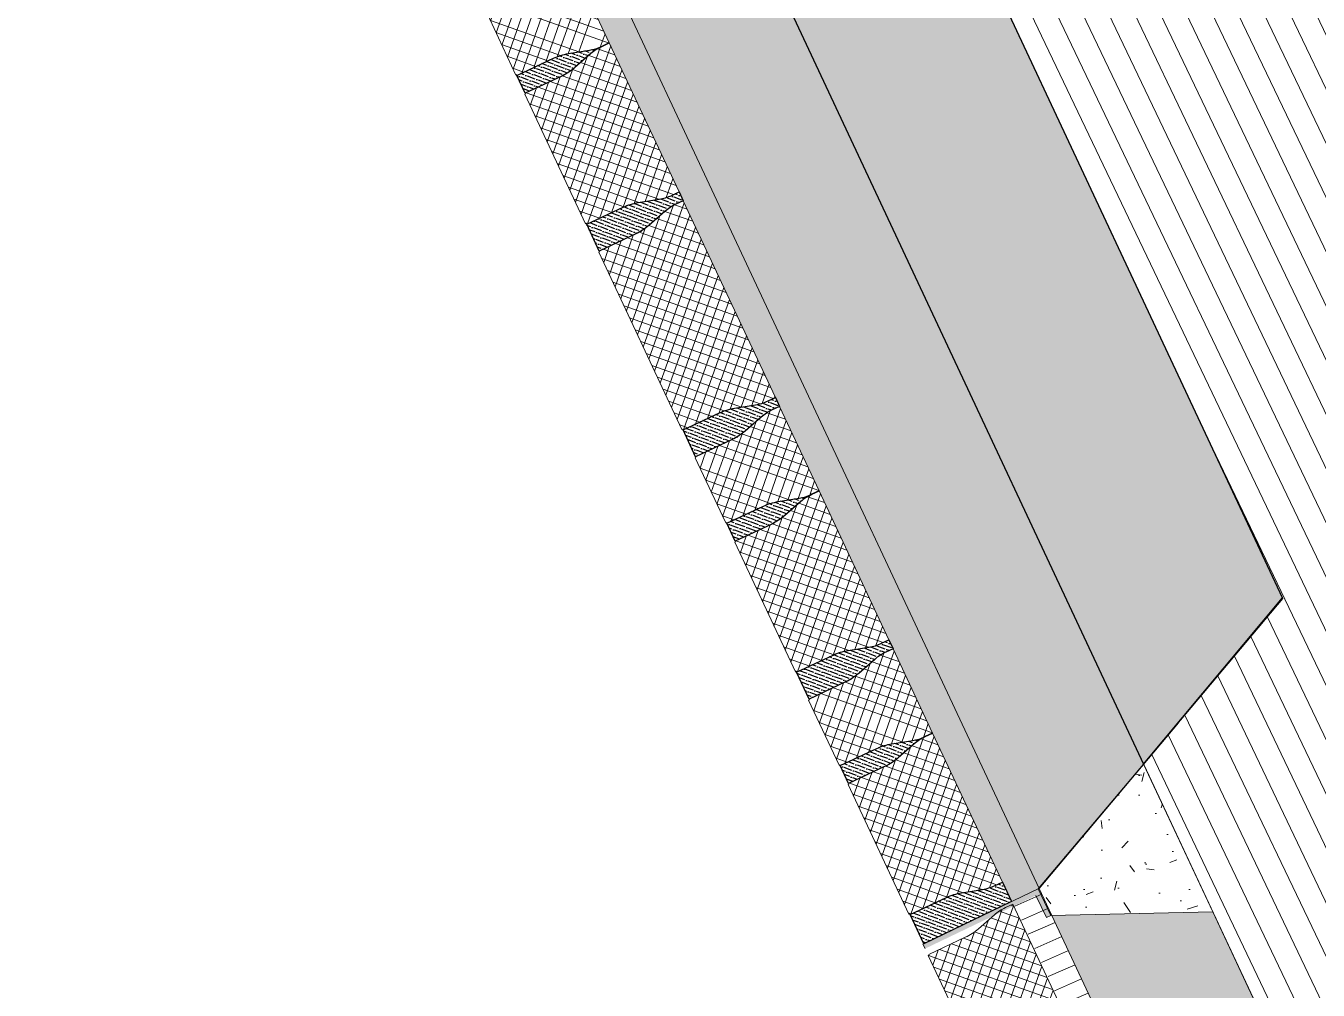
# Model space of a CAD drawing. Header units: metres. Extents: x 678805 to 1359287, y 2747329 to 5497370.
# Drawn here: x 679534.063 to 679535.38, y 2747442.399 to 2747443.381 of the extents above; entities that cross this region are included whole.
import ezdxf

# ---------------------------------------------------------------- set-up
doc = ezdxf.new("R2010")
doc.units = ezdxf.units.M
doc.layers.add('02-L-Waterfeatures 01', color=7, linetype='Continuous', true_color=0x4da6ff)
doc.layers.add('XREF_MON_WATERFEATURE$0$EIT_3 TR sorra', color=7, linetype='Continuous', true_color=0xd8ceb0)
doc.layers.add('XREF_MON_WATERFEATURE$0$-aux', color=50, linetype='Continuous', plot=False)
doc.layers.add('XREF_MON_WATERFEATURE$0$00_Aux', color=6, linetype='Continuous', plot=False)
for name, color, linetype, lineweight, true_color in [('XREF_MON_WATERFEATURE$0$02-L-projecció', 7, 'Continuous', 5, 0x636363), ('XREF_MON_WATERFEATURE$0$3-TR sorra granitica', 7, 'Continuous', 0, 0xf2dac9), ('XREF_MON_WATERFEATURE$0$3-TR tot_u', 7, 'Continuous', 5, 0x787878)]:
    doc.layers.add(name, color=color, linetype=linetype, lineweight=lineweight, true_color=true_color)
for name, color, linetype, lineweight in [('XREF_MON_WATERFEATURE$0$02-L-seccionat', 6, 'Continuous', 5), ('XREF_MON_WATERFEATURE$0$1-CM', 7, 'Continuous', 0), ('XREF_MON_WATERFEATURE$0$2-metall', 5, 'Continuous', 0), ('XREF_MON_WATERFEATURE$0$3-TR Formigó', 252, 'Continuous', 0), ('XREF_MON_WATERFEATURE$0$3-TR terra compactada', 45, 'Continuous', 0), ('XREF_MON_WATERFEATURE$0$3-TR Tot-u', 37, 'Continuous', 0)]:
    doc.layers.add(name, color=color, linetype=linetype, lineweight=lineweight)
pattern_1 = [(44.99999999999999, (-8.663440799806267, 0.06757642608135939), (-0.006735192090801862, 0.006735192090801865), []), (134.9999999999999, (-8.663440799806267, 0.06757642608135939), (-0.006735192090801865, -0.006735192090801862), [])]

# ---------------------------------------------------------------- blocks, each defined once
blk = doc.blocks.new('XREF_MON_WATERFEATURE$0$Galvanized Metal Plate 100x30x1')
at = {"layer": 'XREF_MON_WATERFEATURE$0$2-metall'}
blk.add_hatch(color=256, dxfattribs=at).paths.add_polyline_path([(-0.005000000000002558, 0.1299999999767181), (-0.005000000000002558, 0.004999999999995453), (-0.03000000000000114, 0.005000000000009663), (-0.03000000000000114, 1.4210854715202e-14), (0, 0), (0, 0.1299999999767181)])
blk.add_line((-0.005000000000002558, 0.005000000000009663), (-0.03000000000000114, 0.005000000000009663), dxfattribs=at)
blk.add_lwpolyline([(-0.03000000000000114, 0.004999999999995453), (-0.03000000000000114, 1.4210854715202e-14), (0, 0), (0, 0.1299999999767181), (-0.005000000000002558, 0.1299999999767181)], dxfattribs=at)
blk = doc.blocks.new('XREF_MON_WATERFEATURE$0$General Section WaterFalls')
at = {"layer": 'XREF_MON_WATERFEATURE$0$3-TR Formigó'}
h = blk.add_hatch(dxfattribs=at)
h.set_pattern_fill('ANSI37', color=256, scale=0.002999999999999998, angle=-18.27580023544619, style=0)
h.set_pattern_definition([(45.00024237477484, (-9.03331865509972, 0.07026689709164202), (-0.006735220582206074, 0.006735163599277127), []), (135.0002423747748, (-9.03331865509972, 0.07026689709164202), (-0.006735163599277127, -0.006735220582206074), [])])
edge = h.paths.add_edge_path()
edge.add_line((34.09966538706794, -31.09007457038388), (34.09972925474506, -31.08187904049312))
edge.add_arc((34.0513131651096, -31.08150172024034), 0.04841756079494576, -0.4465136487355763, 15.55250545484843)
edge.add_line((34.09795792447403, -31.06851993966848), (34.09217308666857, -31.04773449306443))
edge.add_arc((34.14722533291206, -31.03241280000657), 0.05714459001785459, 179.5534952083725, 195.5525142795572, ccw=False)
edge.add_line((34.09008247917518, -31.03196747833863), (34.09040296271187, -30.99084345283754))
edge.add_line((34.09040296263993, -30.99084345344454), (34.08960578155086, -30.99083723985203))
edge.add_line((34.08960578171536, -30.99083723966032), (34.08961235991416, -30.98999318960149))
edge.add_line((34.08961235918105, -30.98999318946153), (33.94379091584175, -30.98885678370312))
edge.add_line((33.94379091542214, -30.98885678360239), (33.94378433888966, -30.98970083715392))
edge.add_line((33.9437843398191, -30.98970083752647), (33.94298715827561, -30.98969461937029))
edge.add_line((33.94298715796322, -30.9896946195513), (33.94266667358992, -31.03081864869929))
edge.add_arc((33.88552382169291, -31.03037332720123), 0.05714458674056038, -16.445522903356277, -0.4465037551946125, ccw=False)
edge.add_line((33.9403305859305, -31.04655116307549), (33.93422250510945, -31.0672439307339))
edge.add_arc((33.98065926134586, -31.0809511160478), 0.04841755074398163, 163.5544727526093, 179.5534918900118)
edge.add_line((33.93224318092689, -31.08057380025275), (33.93217931122451, -31.08876932996506))
edge.add_line((33.93217931035906, -31.08876932971179), (34.09966538681466, -31.0900745703586))
h = blk.add_hatch(dxfattribs=at)
h.set_pattern_fill('ANSI37', color=256, scale=0.002999999999999999, angle=-18.27604261022104, style=0)
h.set_pattern_definition([(44.99999999999999, (-9.439562390558422, 0.07363501912914217), (-0.006735192090801862, 0.006735192090801865), []), (134.9999999999999, (-9.439562390558422, 0.07363501912914217), (-0.006735192090801865, -0.006735192090801862), [])])
edge = h.paths.add_edge_path()
edge.add_line((34.29192571341991, -31.09155668690801), (34.29198961584991, -31.08336115721537))
edge.add_arc((34.2435735296458, -31.082983632572), 0.04841755882590122, -0.4467548583182131, 15.55226428892074)
edge.add_line((34.29021834116429, -31.07000204967335), (34.28443359116442, -31.04921657812365))
edge.add_arc((34.33948590513319, -31.03389511955902), 0.05714459101218528, 179.5532511125338, 195.5522702470631, ccw=False)
edge.add_line((34.28234305093065, -31.03344955435023), (34.28266370852783, -30.99232553042797))
edge.add_line((34.28266370901838, -30.99232552945614), (34.28186652755403, -30.99231931328769))
edge.add_line((34.28186652669683, -30.9923193147406), (34.28187310865, -30.99147526445047))
edge.add_line((34.28187310928479, -30.99147526361048), (34.13605167082321, -30.99033824057991))
edge.add_line((34.1360516701825, -30.99033824028447), (34.13604509029824, -30.99118229321947))
edge.add_line((34.13604508992285, -30.99118229327723), (34.13524790796858, -30.99117607302381))
edge.add_line((34.13524790899828, -30.99117607320659), (34.1349272509316, -31.03230010040659))
edge.add_arc((34.07778440229595, -31.03185453731567), 0.0571445857302265, -16.445765776522194, -0.4467466918054015, ccw=False)
edge.add_line((34.13259109668434, -31.04803260532208), (34.12648292832553, -31.06872534848432))
edge.add_arc((34.17291962634772, -31.08243273152038), 0.04841755091846363, 163.5542290581637, 179.5532481786626)
edge.add_line((34.12450354732573, -31.08205520920455), (34.12443964323759, -31.09025073834958))
edge.add_line((34.12443964369595, -31.09025073819794), (34.29192571467818, -31.09155668664394))
h = blk.add_hatch(dxfattribs=at)
h.set_pattern_fill('ANSI37', color=256, scale=0.002999999999999999, angle=-18.27604261022104, style=0)
h.set_pattern_definition([(44.99999999999999, (-9.439562389627099, 0.0736350198276341), (-0.006735192090801862, 0.006735192090801865), []), (134.9999999999999, (-9.439562389627099, 0.0736350198276341), (-0.006735192090801865, -0.006735192090801862), [])])
edge = h.paths.add_edge_path()
edge.add_line((34.38688588421792, -31.09230062086135), (34.38694978911534, -31.0841050914932))
edge.add_arc((34.33853369764984, -31.08372757630423), 0.04841756329248895, -0.4467438236486732, 15.55227535667759)
edge.add_line((34.38517851242796, -31.07074598176405), (34.37939376294531, -31.04996051087556))
edge.add_arc((34.43444607499987, -31.03463905490935), 0.05714459042789036, 179.553249814863, 195.5522689535439, ccw=False)
edge.add_line((34.37730322265998, -31.03419348830357), (34.37762388077439, -30.99306946504253))
edge.add_line((34.37762388074771, -30.99306946480647), (34.37682669946487, -30.99306324771717))
edge.add_line((34.37682669889182, -30.99306324822828), (34.37683328073444, -30.99221919790164))
edge.add_line((34.37683328101411, -30.99221919802949), (34.30353771499283, -30.99164768692328))
edge.add_line((34.30353771476075, -30.9916476868093), (34.30353113251552, -30.99249173798378))
edge.add_line((34.30353113217279, -30.99249173793942), (34.30273395088179, -30.99248551790503))
edge.add_line((34.30273395124823, -30.9924855181016), (34.3024132934777, -31.0336095458898))
edge.add_arc((34.24527044594288, -31.03316398477182), 0.05714458402054452, -16.445764324364518, -0.44674515957092353, ccw=False)
edge.add_line((34.30007713986561, -31.04934205044992), (34.29396897058697, -31.07003479379879))
edge.add_arc((34.34040566952899, -31.08374217408709), 0.04841755135676758, 163.554232349569, 179.5532514948844)
edge.add_line((34.291989590507, -31.08336465526372), (34.29192568800195, -31.09156018444117))
edge.add_line((34.29192568734288, -31.09156018355861), (34.38688588412021, -31.09230062096868))
h = blk.add_hatch(dxfattribs=at)
h.set_pattern_fill('ANSI37', color=256, scale=0.002999999999999999, angle=-18.27604261022104, style=0)
h.set_pattern_definition([(44.99999999999999, (-9.16711647901684, 0.07150366622954607), (-0.006735192090801862, 0.006735192090801865), []), (134.9999999999999, (-9.16711647901684, 0.07150366622954607), (-0.006735192090801865, -0.006735192090801862), [])])
edge = h.paths.add_edge_path()
edge.add_line((34.5643716249615, -31.09368804004043), (34.56443552739149, -31.0854925103478))
edge.add_arc((34.51601944025606, -31.08511498617008), 0.04841755882590122, -0.4467548583182131, 15.55226428892074)
edge.add_line((34.56266425224021, -31.07213340257294), (34.55687950224034, -31.05134793102324))
edge.add_arc((34.61193181620911, -31.03602647222579), 0.05714459101218528, 179.5532511125338, 195.5522702470631, ccw=False)
edge.add_line((34.55478896247223, -31.03558090748265), (34.55510962006942, -30.99445688356039))
edge.add_line((34.55510961962864, -30.99445688305423), (34.55431243816429, -30.99445066688578))
edge.add_line((34.55431243823841, -30.99445066740736), (34.55431902019158, -30.99360661711723))
edge.add_line((34.55431902082637, -30.99360661627725), (34.40849758236479, -30.99246959324667))
edge.add_line((34.40849758125842, -30.99246959411539), (34.40849100137416, -30.99331364705039))
edge.add_line((34.40849100146443, -30.99331364687532), (34.40769381951016, -30.99330742662189))
edge.add_line((34.40769382053986, -30.99330742633902), (34.40737316247318, -31.03443145353901))
edge.add_arc((34.35023031383753, -31.03398589068092), 0.0571445857302265, -16.445765776522194, -0.4467466918054015, ccw=False)
edge.add_line((34.40503700822592, -31.05016395938583), (34.39892883986711, -31.07085670254807))
edge.add_arc((34.44536553835496, -31.08456408511847), 0.04841755091846363, 163.5542290581637, 179.5532481786626)
edge.add_line((34.39694945793599, -31.08418656210415), (34.39688555384785, -31.09238209124917))
edge.add_line((34.39688555477187, -31.09238209109753), (34.5643716257541, -31.09368803954354))
h = blk.add_hatch(dxfattribs=at)
h.set_pattern_fill('ANSI37', color=256, scale=0.002999999999999999, angle=-18.27604261022104, style=0)
h.set_pattern_definition([(44.99999999999999, (-9.16711647901684, 0.07150366669520736), (-0.006735192090801862, 0.006735192090801865), []), (134.9999999999999, (-9.16711647901684, 0.07150366669520736), (-0.006735192090801865, -0.006735192090801862), [])])
edge = h.paths.add_edge_path()
edge.add_line((34.6593317957595, -31.09443197399378), (34.65939570065692, -31.08623644462563))
edge.add_arc((34.61097960919142, -31.08585892943665), 0.04841756329248895, -0.4467438236486732, 15.55227535667759)
edge.add_line((34.65762442303821, -31.07287733489648), (34.65183967355556, -31.05209186400799))
edge.add_arc((34.70689198747277, -31.03677040874027), 0.05714459042789036, 179.553249814863, 195.5522689535439, ccw=False)
edge.add_line((34.64974913420156, -31.036324841436), (34.65006979231597, -30.99520081817495))
edge.add_line((34.65006979228929, -30.99520081887022), (34.64927261100645, -30.99519460178092))
edge.add_line((34.6492726104334, -30.99519460136071), (34.64927919227603, -30.99435055103407))
edge.add_line((34.6492791925557, -30.99435055116192), (34.57598362653441, -30.99377904005571))
edge.add_line((34.57598362630233, -30.99377903994173), (34.5759770440571, -30.9946230911162))
edge.add_line((34.57597704418004, -30.99462309107184), (34.57517986288903, -30.99461687103746))
edge.add_line((34.57517986325547, -30.99461687123403), (34.57485920548494, -31.03574089902223))
edge.add_arc((34.51771635748446, -31.03529533720575), 0.05714458402054452, -16.445764324364518, -0.44674515957092353, ccw=False)
edge.add_line((34.57252305094153, -31.05147340358235), (34.56641488166289, -31.07216614693122))
edge.add_arc((34.61285158107057, -31.08587352721952), 0.04841755135676758, 163.554232349569, 179.5532514948844)
edge.add_line((34.56443550204858, -31.08549600816332), (34.56437159954353, -31.09369153734076))
edge.add_line((34.56437159888446, -31.09369153669104), (34.65933179566179, -31.09443197410111))
h = blk.add_hatch(dxfattribs=at)
h.set_pattern_fill('ANSI37', color=256, scale=0.002999999999999999, angle=-18.27604261022104, style=0)
h.set_pattern_definition(pattern_1)
edge = h.paths.add_edge_path()
edge.add_line((34.89056156296283, -31.09622786310501), (34.89062546730754, -31.08803233355433))
edge.add_arc((34.8422093805857, -31.08765481621958), 0.04841755849467181, -0.4467466283651467, 15.55227254300524)
edge.add_line((34.88885419024155, -31.07467322563753), (34.88306944079439, -31.05388775427036))
edge.add_arc((34.93812175793573, -31.0385662955232), 0.05714459440099222, 179.553250484846, 195.5522696561451, ccw=False)
edge.add_line((34.88097890047356, -31.03812072938308), (34.88129955851292, -30.99699670560685))
edge.add_line((34.88129955809563, -30.99699670588598), (34.88050237714851, -30.99699049037875))
edge.add_line((34.88050237763673, -30.99699048977345), (34.88050895855952, -30.99614643963343))
edge.add_line((34.88050895743072, -30.99614643957466), (34.68094357517277, -30.99459035643379))
edge.add_line((34.68094357615337, -30.99459035694599), (34.68093699394363, -30.99543440764178))
edge.add_line((34.68093699309975, -30.99543440761045), (34.68013981262212, -30.99542818882548))
edge.add_line((34.68013981264085, -30.99542818916962), (34.67981915445954, -31.03655221486056))
edge.add_arc((34.62267629709095, -31.03610665397719), 0.05714459453390366, -16.445762793266, -0.44674364543789125, ccw=False)
edge.add_line((34.67748300079256, -31.05228472268209), (34.67137483092164, -31.07297746485455))
edge.add_arc((34.71781153324991, -31.08668484259397), 0.04841755342405468, 163.5542355793745, 179.5532547029849)
edge.add_line((34.66939545189962, -31.08630732586607), (34.66933154862077, -31.09450285478797))
edge.add_line((34.66933154826984, -31.09450285509229), (34.89056156242066, -31.09622786295086))
h = blk.add_hatch(dxfattribs=at)
h.set_pattern_fill('ANSI37', color=256, scale=0.002999999999999999, angle=-18.27604261022104, style=0)
h.set_pattern_definition(pattern_1)
edge = h.paths.add_edge_path()
edge.add_line((35.06804730324075, -31.09761528018862), (35.06811120567074, -31.08941975049599))
edge.add_arc((35.01969511946663, -31.0890422265511), 0.04841755882590122, -0.4467548583182131, 15.55226428892074)
edge.add_line((35.06633993145078, -31.0760606424883), (35.06055518145091, -31.0552751709386))
edge.add_arc((35.1156074940227, -31.03995371330529), 0.05714459101218528, 179.5532511125338, 195.5522702470631, ccw=False)
edge.add_line((35.05846464121714, -31.03950814763084), (35.05878529881433, -30.99838412370858))
edge.add_line((35.05878529883921, -30.99838412320241), (35.05798811737486, -30.99837790703397))
edge.add_line((35.05798811651766, -30.99837790802121), (35.05799469847083, -30.99753385773108))
edge.add_line((35.05799469863996, -30.99753385735676), (34.91217326017838, -30.99639683432618))
edge.add_line((34.91217326000333, -30.99639683472924), (34.91216668011907, -30.99724088766423))
edge.add_line((34.91216668020934, -30.99724088702351), (34.91136949825508, -30.99723466677008))
edge.add_line((34.91136949881911, -30.99723466625437), (34.91104884075244, -31.03835869345437))
edge.add_arc((34.85390599165112, -31.03791313106194), 0.0571445857302265, -16.445765776522194, -0.4467466918054015, ccw=False)
edge.add_line((34.90871268650517, -31.05409119906835), (34.90260451814636, -31.0747839422306))
edge.add_arc((34.94904121570289, -31.08849132573232), 0.04841755091846363, 163.5542290581637, 179.5532481786626)
edge.add_line((34.90062513714656, -31.08811380318366), (34.90056123305843, -31.09630933232868))
edge.add_line((34.9005612321198, -31.09630933217704), (35.06804730310203, -31.09761528062305))
h = blk.add_hatch(dxfattribs=at)
h.set_pattern_fill('ANSI37', color=256, scale=0.002999999999999999, angle=-18.27604261022104, style=0)
h.set_pattern_definition(pattern_1)
edge = h.paths.add_edge_path()
edge.add_line((35.16300747450441, -31.09835921414196), (35.16307137940183, -31.09016368477381))
edge.add_arc((35.11465528747067, -31.08978617051616), 0.04841756329248895, -0.4467438236486732, 15.55227535667759)
edge.add_line((35.16130010131747, -31.07680457574315), (35.15551535183481, -31.05601910485467))
edge.add_arc((35.2105676648207, -31.04069764865562), 0.05714459042789036, 179.553249814863, 195.5522689535439, ccw=False)
edge.add_line((35.15342481201515, -31.04025208158419), (35.15374547012956, -30.99912805832314))
edge.add_line((35.15374547010288, -30.99912805948406), (35.15294828882004, -30.99912184239477))
edge.add_line((35.15294828917831, -30.99912184197456), (35.15295487102094, -30.99827779164792))
edge.add_line((35.15295487130061, -30.99827779224142), (35.07965930527932, -30.99770628113522))
edge.add_line((35.07965930458158, -30.99770628055558), (35.07965272233636, -30.99855033173005))
edge.add_line((35.07965272199363, -30.99855033168569), (35.07885554070262, -30.99854411165131))
edge.add_line((35.07885554153472, -30.99854411138222), (35.07853488376419, -31.03966813917042))
edge.add_arc((35.02139203622937, -31.03922257758677), 0.05714458402054452, -16.445764324364518, -0.44674515957092353, ccw=False)
edge.add_line((35.0761987301521, -31.0554006441962), (35.07009056087346, -31.07609338754506))
edge.add_arc((35.11652725981548, -31.08980076713488), 0.04841755135676758, 163.554232349569, 179.5532514948844)
edge.add_line((35.06811118079349, -31.08942324761301), (35.06804727828845, -31.09761877679046))
edge.add_line((35.06804727762938, -31.09761877730489), (35.1630074744067, -31.09835921471495))
at = {"layer": 'XREF_MON_WATERFEATURE$0$3-TR sorra granitica'}
h = blk.add_hatch(dxfattribs=at)
h.set_pattern_fill('LINE', color=256, scale=0.004999999999999998, angle=69.79554310532559, style=0)
h.set_pattern_definition([(88.0715857155466, (51.34606838645414, 217.8689278308302), (-0.01586600920376414, 0.0005342068382862613), [])])
h.paths.add_polyline_path([(30.47623103065416, -31.09319411963224), (34.10252279648557, -31.12142882100306), (34.10275637218729, -31.09142973017879), (30.47619183920324, -31.06182551942766)])
at = {"layer": 'XREF_MON_WATERFEATURE$0$3-TR terra compactada'}
h = blk.add_hatch(dxfattribs=at)
h.set_pattern_fill('LINE', color=256, scale=0.007499999999999998)
h.set_pattern_definition([(359.9999999999999, (-1.593222050461918, -1.450000001117587), (3.469446951953614e-18, 0.0238125), [])])
edge = h.paths.add_edge_path(flags=16)
edge.add_arc((87.91270721703768, -34.89102650922723), 0.03000000000000113, 0, 360)
h.paths.add_polyline_path([(60.86794612370431, -34.06345526850782), (60.86794612370431, -34.8165326055605), (77.28848761087283, -34.81653260439634), (77.28848760994151, -35.96653260430321), (94.02980208816007, -35.96653260337189), (94.02346620196477, -34.53352967253886), (88.77741158520803, -34.42881766473874), (88.7764219455421, -34.4783984052483), (88.67512278445065, -34.8564527768176), (84.06023222394288, -34.76436978625134), (83.96552849235013, -34.41241660504602), (83.95774579746649, -34.38224918977357), (83.95875280490145, -34.33179827523418), (79.98875382728875, -34.25026744417846), (79.98875382775441, -35.78771875007078), (77.43852502759546, -35.78771875007078), (77.43852502852678, -35.43748732609674), (78.61814005719498, -35.43770227907225), (78.05505687510595, -33.4629564518109), (67.10211191978306, -33.3788115279749), (67.01179703883827, -33.17811179091223), (66.85097349714488, -33.17687627975829), (63.56725041614845, -33.15126436809078), (63.56725041707978, -34.70336046814919), (61.01713174395263, -34.70336046768352), (61.01713174441829, -34.35336060426198), (62.10765844490379, -34.35336060402915), (61.58575402200222, -32.50950451311655), (50.6815704330802, -32.42573419259861), (50.59114177431911, -32.2250335814897), (50.42511908290908, -32.2237581287045), (47.14811543934047, -32.19819437991828), (47.14721526950598, -33.38156245509163), (44.99754665372893, -33.38156245509163), (44.99754665279761, -33.03156259073876), (45.56926759378985, -33.03156259120442), (45.14311256445944, -31.55625739693642), (34.2616229839623, -31.47266142093576), (34.17091776337475, -31.2719586850144), (34.00475173024461, -31.27068213094026), (30.72633214015514, -31.24511096207425), (30.72633214108646, -32.37863686797209), (28.57621343620121, -32.37863686820492), (28.57621343526989, -32.02863700361922), (29.14793437626213, -32.02863700361922), (28.72177934786305, -30.55333180958405), (17.8412764519453, -30.4697434140835), (17.68143947003409, -31.50181839196011), (28.27606689184904, -31.50181839149445), (28.27606689091772, -32.61037793336436), (44.44740463607013, -32.61037793196738), (44.44740463700145, -34.06345526920632)])
at = {"layer": 'XREF_MON_WATERFEATURE$0$3-TR Tot-u'}
h = blk.add_hatch(dxfattribs=at)
h.set_pattern_fill('EARTH', color=256, scale=0.004999999999999998, angle=-84.07414778341365)
h.set_pattern_definition([(275.9258522165863, (-9.313225746154785e-10, -4.656612873077393e-10), (0.03485825126725671, -0.02830242601949161), [0.03175, -0.03175]), (275.9258522165863, (0.01184262614697218, 0.001229217275977135), (0.03485825126725671, -0.02830242601949161), [0.03175, -0.03175]), (275.9258522165863, (0.02368525322526693, 0.002458434319123626), (0.03485825126725671, -0.02830242601949161), [0.03175, -0.03175]), (5.925852216586345, (0.02804253529757261, -0.00107936910353601), (0.02830242601949161, 0.03485825126725671), [0.03174999999999998, -0.03174999999999998]), (5.925852216586345, (0.02927175164222717, -0.01292199594900012), (0.02830242601949161, 0.03485825126725671), [0.03174999999999998, -0.03174999999999998]), (5.925852216586345, (0.03050096938386559, -0.02476462326012552), (0.02830242601949161, 0.03485825126725671), [0.03174999999999998, -0.03174999999999998])])
h.paths.add_polyline_path([(34.07202258519828, -31.12119134305976), (30.47555002802983, -31.09318881738), (30.47561449883506, -31.12929619662464), (30.72633212478831, -31.24511204706505), (34.00475173024461, -31.27068213094026)])
h = blk.add_hatch(dxfattribs=at)
h.set_pattern_fill('EARTH', color=256, scale=0.004999999999999998, angle=-84.07414778341365)
h.set_pattern_definition([(275.9258522165863, (44.29588295286521, -32.63154151011258), (0.03485825126725671, -0.02830242601949161), [0.03175, -0.03175]), (275.9258522165863, (44.30772558040917, -32.63031229283661), (0.03485825126725671, -0.02830242601949161), [0.03175, -0.03175]), (275.9258522165863, (44.31956820748746, -32.62908307556063), (0.03485825126725671, -0.02830242601949161), [0.03175, -0.03175]), (5.925852216586345, (44.32392548862845, -32.63262087898329), (0.02830242601949161, 0.03485825126725671), [0.03174999999999994, -0.03174999999999994]), (5.925852216586345, (44.32515470543876, -32.64446350559592), (0.02830242601949161, 0.03485825126725671), [0.03174999999999994, -0.03174999999999994]), (5.925852216586345, (44.3263839231804, -32.65630613290705), (0.02830242601949161, 0.03485825126725671), [0.03174999999999994, -0.03174999999999994])])
h.paths.add_polyline_path([(34.26260966900736, -31.4726690009702), (45.14311256445944, -31.55625739693642), (45.22670621238649, -31.85156099428423), (45.99745839787647, -31.85156254423782), (45.99745968589559, -31.56282083503902), (45.37285237573087, -31.55802235053852), (45.31806802144274, -31.35759557317942), (34.17091776337475, -31.2719586850144)])
at = {"layer": 'XREF_MON_WATERFEATURE$0$3-TR tot_u'}
h = blk.add_hatch(dxfattribs=at)
h.set_pattern_fill('AR-CONC', color=256, scale=0.0004999999999999998, angle=90.27678088138283)
h.set_pattern_definition([(140.2767808813828, (-9.313225746154785e-10, -4.656612873077393e-10), (0.00752940831914669, 0.09112977025436625), [0.009525, -0.104775]), (85.27678088138289, (-9.313225746154785e-10, -4.656612873077393e-10), (-0.09544218246381951, -0.0180829760590076), [0.00762, -0.083820292085]), (190.7282255813828, (0.000627448782324791, 0.007594122551381588), (-0.08791277024958875, 0.07304679397383138), [0.008095004399999996, -0.08904512229999996]), (136.4609808813828, (-0.02539970446377993, -0.000122700585052371), (0.02036616536872721, 0.135639486306251), [0.0142875, -0.1571625]), (186.9123384913827, (-0.02370253717526793, 0.01118057989515364), (-0.1242850351344667, 0.1181030589831279), [0.01214251157000001, -0.13356780408]), (81.46093205138288, (-0.02539970446377993, -0.000122700585052371), (-0.1242850351284049, 0.1181030589898943), [0.011429983535, -0.12572986596]), (111.2767808813828, (-0.01911112852394581, 0.01260782638564706), (0.05076579922627469, 0.07605331832968265), [0.009524999999999997, -0.104775]), (56.27678088138284, (-0.01911112852394581, 0.01260782638564706), (-0.09224218262257797, 0.03045577347668214), [0.00762, -0.08381999999999998]), (161.7282258813828, (-0.01488064555451274, 0.01894560270011425), (-0.04147638387081799, 0.1065090916350389), [0.0080950044, -0.08904496879999999]), (127.7767808813828, (-9.313225746154785e-10, -4.656612873077393e-10), (-0.0422844862299229, 0.001340052794281255), [0, -0.08280399999999999, 0, -0.08508999999999999, 0, -0.08413749999999999]), (97.77678088138279, (-9.313225746154785e-10, -4.656612873077393e-10), (-0.05025109645929177, 0.03316746933154464), [0, -0.04851399999999999, 0, -0.08089899999999998, 0, -0.0320675]), (57.77678088138285, (0.0001368108205497265, -0.02832066966220737), (0.002536838549615346, 0.06780834352447482), [0, -0.03175000000000001, 0, -0.09906000000000006, 0, -0.1314450000000001]), (47.77678088138283, (0.0001981602981686592, -0.04102052142843604), (-0.0130708823965968, 0.07400231239268362), [0, -0.041275, 0, -0.065786, 0, -0.093345])])
h.paths.add_polyline_path([(34.10251797735691, -31.12009047111496), (34.0725179775618, -31.12009047018364), (34.00475173024461, -31.27068213094026), (34.17091776337475, -31.2719586850144)])
h = blk.add_hatch(dxfattribs=at)
h.set_pattern_fill('AR-CONC', color=256, scale=0.0002499999999999997, angle=90.27678088138283)
h.set_pattern_definition([(158.5528234916038, (-5.539041012525558e-06, -0.1028410240542144), (-0.01071414020334408, 0.04444703537656459), [0.004762499999999992, -0.05238749999999992]), (103.5528234916037, (-5.539041012525558e-06, -0.1028410240542144), (-0.042478511822929, -0.02355052202099124), [0.00380999999999999, -0.04191014604249986]), (209.0042681916038, (-0.000898381695151329, -0.09913711715489626), (-0.05319265014223657, 0.02089651386113734), [0.004047502199999994, -0.04452256114999994]), (154.7370234916037, (-0.01204552920535207, -0.1068818944040686), (-0.01159854796105582, 0.06759205884945055), [0.007143749999999993, -0.07858124999999992]), (205.1883811016037, (-0.01301207952201366, -0.1012492310255766), (-0.07752613342460271, 0.03658516449488297), [0.006071255784999993, -0.06678390203999988]), (99.73697466160377, (-0.01204552920535207, -0.1068818944040686), (-0.07752613342278562, 0.03658516449904599), [0.005714991767499993, -0.0628649329799999]), (129.5528234916038, (-0.0110559668391943, -0.09985168324783444), (0.01217751511735449, 0.04406843003303181), [0.004762499999999995, -0.05238749999999995]), (74.55282349160389, (-0.0110559668391943, -0.09985168324783444), (-0.04856998646426811, -3.622266203678892e-06), [0.003809999999999994, -0.04190999999999991]), (180.0042684916038, (-0.01004117308184505, -0.0961793134920299), (-0.03639247154533939, 0.04406480761108347), [0.004047502199999996, -0.04452248439999996]), (146.0528234916038, (-5.539041012525558e-06, -0.1028410240542144), (-0.02028587552938745, -0.005993882991116794), [0, -0.04140199999999994, 0, -0.04254499999999994, 0, -0.04206874999999994]), (116.0528234916039, (-5.539041012525558e-06, -0.1028410240542144), (-0.02905871588294157, 0.007867938773241594), [0, -0.02425699999999996, 0, -0.04044949999999992, 0, -0.01603374999999996]), (76.05282349160386, (0.004500031471252441, -0.1162656124215573), (-0.009427757665139926, 0.03259170348029379), [0, -0.01587499999999993, 0, -0.04952999999999986, 0, -0.06572249999999971]), (66.05282349160387, (0.006520467810332775, -0.1222856075037271), (-0.01780916575072015, 0.03308521069580599), [0, -0.02063749999999998, 0, -0.03289299999999997, 0, -0.04667249999999996])])
h.paths.add_polyline_path([(45.31806802144274, -31.35759557317942), (45.49559780023992, -31.2089550034143), (34.10312230791897, -31.12143342685886), (34.17091776337475, -31.2719586850144)])
at = {"layer": 'XREF_MON_WATERFEATURE$0$EIT_3 TR sorra'}
h = blk.add_hatch(dxfattribs=at)
h.set_pattern_fill('ANSI36', color=256, scale=0.001075000000000009, angle=-1.01420071025247, style=0, double=1)
h.set_pattern_definition([(43.98579928974752, (4.405586599837989, -101.0775136766024), (0.00192727512556013, 0.006603891924047489), [0.008532812500000061, -0.001706562500000013, 0, -0.001706562500000013])])
edge = h.paths.add_edge_path()
edge.add_line((34.12443964229897, -31.09025073843077), (34.10248376308336, -31.09018770553021))
edge.add_line((34.10248376289383, -31.0901877048891), (34.10235976426326, -30.99094163383315))
edge.add_line((34.1023597647436, -30.99094163347036), (34.1352479353295, -30.9911725779293))
edge.add_line((34.13524793554097, -30.99117257888429), (34.1349272485124, -31.03230010090802))
edge.add_arc((34.07778439624235, -31.03185453917831), 0.05714458935629539, -16.445764025470226, -0.44674491845137254, ccw=False)
edge.add_line((34.13259109389037, -31.04803260671906), (34.12648292534188, -31.06872534785707))
edge.add_arc((34.17291961889714, -31.08243272639811), 0.04841754610587804, 163.5542319968001, 179.5532511259432)
edge.add_line((34.12450354546309, -31.08205520734191), (34.12443964237392, -31.09025073828805))
edge.add_line((34.12443964229897, -31.09025073843077), (34.10248376308336, -31.09018770553021))
h = blk.add_hatch(dxfattribs=at)
h.set_pattern_fill('ANSI36', color=256, scale=0.001075000000000009, angle=-1.01420071025247, style=0, double=1)
h.set_pattern_definition([(43.98579928974752, (4.310626375954598, -101.0767767366488), (0.00192727512556013, 0.006603891924047489), [0.008532812500000061, -0.001706562500000013, 0, -0.001706562500000013])])
edge = h.paths.add_edge_path()
edge.add_line((34.29192568780854, -31.09156018286012), (34.29198959126891, -31.08336465301737))
edge.add_arc((34.24357351055369, -31.08298713574186), 0.04841755257304683, -0.446747268807744, 15.55227187194372)
edge.add_line((34.2902183146216, -31.07000554725528), (34.28443356659924, -31.04922007194508))
edge.add_arc((34.33948588324711, -31.03389861015603), 0.0571445942156798, 179.5532539892588, 195.5522731529117, ccw=False)
edge.add_line((34.28234302531928, -31.03345304820687), (34.28266371202439, -30.9923255290187))
edge.add_line((34.28266371274367, -30.99232552852482), (34.30273398146353, -30.99248202572894))
edge.add_line((34.30273398058489, -30.99248202517629), (34.30241329380472, -31.03360954384926))
edge.add_arc((34.24527043383569, -31.03316398011521), 0.05714459736739348, -16.445766153051807, -0.4467470114216212, ccw=False)
edge.add_line((34.30007713939995, -31.04934205231257), (34.29396897110803, -31.07003479304491))
edge.add_arc((34.34040566161275, -31.08374217455275), 0.0484175439073625, 163.5542282206263, 179.5532473088979)
edge.add_line((34.29198959004134, -31.08336465200409), (34.29192568750489, -31.09156018313276))
h = blk.add_hatch(dxfattribs=at)
h.set_pattern_fill('ANSI36', color=256, scale=0.001075000000000009, angle=-1.01420071025247, style=0, double=1)
h.set_pattern_definition([(43.98579928974752, (4.67803251137957, -101.0796450297348), (0.00192727512556013, 0.006603891924047489), [0.008532812500000061, -0.001706562500000013, 0, -0.001706562500000013])])
edge = h.paths.add_edge_path()
edge.add_line((34.39688555384055, -31.09238209156319), (34.38688585986862, -31.09230412077841))
edge.add_line((34.38688585953787, -31.09230412077159), (34.38694976163623, -31.08410859096943))
edge.add_arc((34.33853368042037, -31.08373106899671), 0.04841755279407357, -0.4467514048749424, 15.55226774490095)
edge.add_line((34.38517848588526, -31.07074948400259), (34.37939373639036, -31.04996400869647))
edge.add_arc((34.43444604612887, -31.03464255155995), 0.05714458762337835, 179.5532517402217, 195.5522708379812, ccw=False)
edge.add_line((34.37730319611728, -31.03419698681682), (34.37762388193396, -30.99306946586406))
edge.add_line((34.37762388167903, -30.99306946573779), (34.40769384609585, -30.9933039318444))
edge.add_line((34.40769384661689, -30.99330393248238), (34.40737315984489, -31.03443145410044))
edge.add_arc((34.35023030638695, -31.03398588998243), 0.05714459073350465, -16.445765473899826, -0.44674634346989706, ccw=False)
edge.add_line((34.40503700543195, -31.05016395985149), (34.39892883710454, -31.07085670106251))
edge.add_arc((34.44536553090438, -31.08456407906488), 0.04841754612075075, 163.5542325475677, 179.553251692707)
edge.add_line((34.39694945653901, -31.08418656024151), (34.39688555311821, -31.09238209107812))
edge.add_line((34.39688555384055, -31.09238209156319), (34.38688585986862, -31.09230412077841))
h = blk.add_hatch(dxfattribs=at)
h.set_pattern_fill('ANSI36', color=256, scale=0.001075000000000009, angle=-1.01420071025247, style=0, double=1)
h.set_pattern_definition([(43.98579928974752, (4.583072287496179, -101.078908090014), (0.00192727512556013, 0.006603891924047489), [0.008532812500000061, -0.001706562500000013, 0, -0.001706562500000013])])
edge = h.paths.add_edge_path()
edge.add_line((34.56437159935012, -31.09369153575972), (34.56443550281049, -31.08549600591697))
edge.add_arc((34.51601942162961, -31.08511848887429), 0.04841755257304683, -0.446747268807744, 15.55227187194372)
edge.add_line((34.5626642270945, -31.07213689992204), (34.55687947907214, -31.05135142461184))
edge.add_arc((34.61193179478869, -31.03602996282279), 0.0571445942156798, 179.5532539892588, 195.5522731529117, ccw=False)
edge.add_line((34.5547889363952, -31.03558440133929), (34.55510962310031, -30.99445688215113))
edge.add_line((34.55510962335393, -30.99445688165724), (34.57517989207378, -30.99461337886136))
edge.add_line((34.57517989212647, -30.99461337807588), (34.5748592053463, -31.03574089674886))
edge.add_arc((34.51771634584293, -31.03529533371329), 0.05714459736739348, -16.445766153051807, -0.4467470114216212, ccw=False)
edge.add_line((34.57252305187285, -31.05147340521216), (34.56641488358093, -31.07216614594451))
edge.add_arc((34.61285157315433, -31.08587352721952), 0.0484175439073625, 163.5542282206263, 179.5532473088979)
edge.add_line((34.56443550111726, -31.08549600513652), (34.56437159858081, -31.09369153626519))
h = blk.add_hatch(dxfattribs=at)
h.set_pattern_fill('ANSI36', color=256, scale=0.001075000000000009, angle=-1.01420071025247, style=0, double=1)
h.set_pattern_definition([(43.98579928974752, (4.950478477869183, -101.0817692871206), (0.00192727512556013, 0.006603891924047489), [0.008532812500000061, -0.001706562500000013, 0, -0.001706562500000013])])
edge = h.paths.add_edge_path()
edge.add_line((34.66933152079582, -31.0945063480176), (34.65933182682389, -31.09442837723282))
edge.add_line((34.65933182649314, -31.094428377226), (34.65939572859151, -31.08623284742384))
edge.add_arc((34.61097964737564, -31.08585532614961), 0.04841755279407357, -0.4467514048749424, 15.55226774490095)
edge.add_line((34.65762445284054, -31.07287374092266), (34.65183970334564, -31.05208826561654))
edge.add_arc((34.70689201261848, -31.03676680848002), 0.05714458736414182, 179.5532512957519, 195.5522704501285, ccw=False)
edge.add_line((34.64974916307256, -31.03632124373689), (34.65006984888924, -30.99519372278413))
edge.add_line((34.65006984816864, -30.9951937221922), (34.68013981258546, -30.99542818829881))
edge.add_line((34.68013981310651, -30.99542818870395), (34.67981912633451, -31.03655571032202))
edge.add_arc((34.62267627334222, -31.0361101469025), 0.05714459073350465, -16.445765473899826, -0.44674634346989706, ccw=False)
edge.add_line((34.67748297238722, -31.05228821653873), (34.67137480405982, -31.07298095774975))
edge.add_arc((34.71781149832532, -31.08668833528645), 0.04841754612075075, 163.5542325475677, 179.553251692707)
edge.add_line((34.66939542395994, -31.08631081692874), (34.66933152053915, -31.09450634776536))
edge.add_line((34.66933152079582, -31.0945063480176), (34.65933182682389, -31.09442837723282))
h = blk.add_hatch(dxfattribs=at)
h.set_pattern_fill('ANSI36', color=256, scale=0.001075000000000009, angle=-1.01420071025247, style=0, double=1)
h.set_pattern_definition([(43.98579928974752, (5.181708189658821, -101.083572269883), (0.00192727512556013, 0.006603891924047489), [0.008532812500000061, -0.001706562500000013, 0, -0.001706562500000013])])
edge = h.paths.add_edge_path()
edge.add_line((34.90056123165414, -31.09630933217704), (34.89056153768221, -31.09623136139226))
edge.add_line((34.89056153828278, -31.09623135998845), (34.89062544038114, -31.0880358301863))
edge.add_arc((34.84220935869962, -31.08765830961056), 0.04841755279407357, -0.4467514048749424, 15.55226774490095)
edge.add_line((34.88885416463017, -31.07467672461644), (34.88306941513527, -31.05389124931032))
edge.add_arc((34.93812172533944, -31.0385697921738), 0.05714458762337835, 179.5532517402217, 195.5522708379812, ccw=False)
edge.add_line((34.88097887393087, -31.03812422696501), (34.88129955974755, -30.99699670601224))
edge.add_line((34.88129955995828, -30.99699670635164), (34.9113695243751, -30.99723117245825))
edge.add_line((34.91136952489614, -30.99723117286339), (34.91104883812415, -31.03835869448146))
edge.add_arc((34.85390598513186, -31.03791313106194), 0.05714459073350465, -16.445765473899826, -0.44674634346989706, ccw=False)
edge.add_line((34.90871268464252, -31.05409120069817), (34.90260451631512, -31.07478394190919))
edge.add_arc((34.94904120964929, -31.08849132037722), 0.04841754612075075, 163.5542325475677, 179.553251692707)
edge.add_line((34.90062513481826, -31.08811380085535), (34.90056123139746, -31.09630933169197))
edge.add_line((34.90056123165414, -31.09630933217704), (34.89056153768221, -31.09623136139226))
h = blk.add_hatch(dxfattribs=at)
h.set_pattern_fill('ANSI36', color=256, scale=0.001075000000000009, angle=-1.01420071025247, style=0, double=1)
h.set_pattern_definition([(43.98579928974752, (5.086747964844108, -101.0828353301622), (0.00192727512556013, 0.006603891924047489), [0.008532812500000061, -0.001706562500000013, 0, -0.001706562500000013])])
edge = h.paths.add_edge_path()
edge.add_line((35.06804727809504, -31.09761877637357), (35.0681111815554, -31.08942324653082))
edge.add_arc((35.01969510037452, -31.0890457292553), 0.04841755257304683, -0.446747268807744, 15.55227187194372)
edge.add_line((35.06633990444243, -31.07606414100155), (35.06055515642007, -31.05527866569135))
edge.add_arc((35.11560747213662, -31.0399572039023), 0.0571445942156798, 179.5532539892588, 195.5522731529117, ccw=False)
edge.add_line((35.05846461560577, -31.03951164172031), (35.05878530231088, -30.99838412253215))
edge.add_line((35.05878530209884, -30.99838412273675), (35.0788555708187, -30.99854061994087))
edge.add_line((35.07885557133704, -30.99854061892256), (35.07853488455687, -31.03966813759554))
edge.add_arc((35.02139202412218, -31.03922257409431), 0.05714459736739348, -16.445766153051807, -0.4467470114216212, ccw=False)
edge.add_line((35.0761987301521, -31.05540064582601), (35.07009056186018, -31.07609338655836))
edge.add_arc((35.11652725189924, -31.08980076783337), 0.0484175439073625, 163.5542282206263, 179.5532473088979)
edge.add_line((35.06811117986217, -31.08942324575037), (35.06804727732572, -31.09761877687904))
h = blk.add_hatch(dxfattribs=at)
h.set_pattern_fill('ANSI36', color=256, scale=0.001075000000000009, angle=-1.01420071025247, style=0, double=1)
h.set_pattern_definition([(62.26184189996857, (68.07752234721556, 216.894108738983), (-0.0002408934137096957, 0.006875154421344565), [0.008532812500000075, -0.001706562500000016, 0, -0.001706562500000016])])
h.paths.add_polyline_path([(34.10252279648557, -31.1214288212359), (45.49559780303389, -31.20895500085317), (45.49583161249757, -31.17895582946949), (34.10248376289383, -31.0901877048891)])
at = {"layer": 'XREF_MON_WATERFEATURE$0$-aux'}
for points in [[(34.12443964229897, -31.09025073843077), (34.10248376289383, -31.0901877048891), (34.1023597647436, -30.99094163347036), (34.13524793554097, -30.99117257888429), (34.13492724811658, -31.03230010089464, -0.0699225111484148), (34.13259109389037, -31.04803260671906), (34.12648292630911, -31.06872534798458, 0.06992251114798485), (34.12450354546309, -31.08205520734191), (34.12443964229897, -31.09025073843077), (34.10248376289383, -31.0901877048891)], [(34.29192568734288, -31.09156018355861), (34.29192568780854, -31.09156018286012), (34.29198959143832, -31.08336465386674, 0.06992251114754273), (34.2902183146216, -31.07000554725528), (34.28443356696516, -31.04922007210553, -0.06992251114800961), (34.28234302531928, -31.03345304820687), (34.28266371274367, -30.99232552852482), (34.30273398058489, -30.99248202517629), (34.30241329455748, -31.03360954439268, -0.0699225111484148), (34.30007713939995, -31.04934205231257), (34.29396897135302, -31.0700347928796, 0.06992251114798485), (34.29198959004134, -31.08336465200409), (34.29192568734288, -31.09156018355861), (34.29192568780854, -31.09156018286012)], [(34.39688555384055, -31.09238209156319), (34.38688585953787, -31.09230412077159), (34.38694976177067, -31.08410859107971, 0.06992251114754273), (34.38517848588526, -31.07074948400259), (34.37939373636618, -31.04996400862001, -0.06992251114800961), (34.37730319611728, -31.03419698681682), (34.37762388167903, -30.99306946573779), (34.40769384661689, -30.99330393248238), (34.40737315965816, -31.03443145402707, -0.0699225111484148), (34.40503700543195, -31.05016395985149), (34.39892883785069, -31.07085670134984, 0.06992251114798485), (34.39694945653901, -31.08418656024151), (34.39688555384055, -31.09238209156319), (34.38688585953787, -31.09230412077159)], [(34.5643715984188, -31.09369153669104), (34.56437159935012, -31.09369153575972), (34.5644355029799, -31.085496007232, 0.06992251114754273), (34.5626642270945, -31.07213689992204), (34.55687947804108, -31.05135142500512, -0.06992251114800961), (34.5547889363952, -31.03558440133929), (34.55510962335393, -30.99445688165724), (34.57517989212647, -30.99461337807588), (34.57485920609906, -31.0357408975251, -0.0699225111484148), (34.57252305187285, -31.05147340521216), (34.56641488242894, -31.07216614624485, 0.06992251114798485), (34.56443550111726, -31.08549600513652), (34.5643715984188, -31.09369153669104), (34.56437159935012, -31.09369153575972)], [(34.66933152079582, -31.0945063480176), (34.65933182649314, -31.094428377226), (34.65939572872594, -31.08623284706846, 0.06992251114754273), (34.65762445284054, -31.07287374092266), (34.65183970378712, -31.05208826530725, -0.06992251114800961), (34.64974916307256, -31.03632124373689), (34.65006984816864, -30.9951937221922), (34.68013981310651, -30.99542818870395), (34.67981912568212, -31.03655571024865, -0.0699225111484148), (34.67748297238722, -31.05228821653873), (34.67137480387464, -31.07298095803708, 0.06992251114798485), (34.66939542395994, -31.08631081692874), (34.66933152079582, -31.0945063480176), (34.65933182649314, -31.094428377226)], [(34.90056123165414, -31.09630933217704), (34.89056153828278, -31.09623135998845), (34.89062543958426, -31.08803583146073, 0.06992251114754273), (34.88885416463017, -31.07467672461644), (34.88306941511109, -31.05389124946669, -0.06992251114800961), (34.88097887393087, -31.03812422696501), (34.88129955995828, -30.99699670635164), (34.91136952489614, -30.99723117286339), (34.91104883840308, -31.03835869440809, -0.0699225111484148), (34.90871268464252, -31.05409120069817), (34.90260451519862, -31.07478394149803, 0.06992251114798485), (34.90062513481826, -31.08811380085535), (34.90056123165414, -31.09630933217704), (34.89056153828278, -31.09623135998845)], [(35.06804727809504, -31.09761877683923), (35.06804727809504, -31.09761877637357), (35.06811118125916, -31.08942324761301, 0.06992251114754273), (35.06633990444243, -31.07606414100155), (35.06055515632033, -31.05527866492048, -0.06992251114800961), (35.05846461560577, -31.03951164172031), (35.05878530209884, -30.99838412273675), (35.07885557133704, -30.99854061892256), (35.07853488391265, -31.03966813813895, -0.0699225111484148), (35.0761987301521, -31.05540064582601), (35.07009056163952, -31.0760933868587, 0.06992251114798485), (35.06811117986217, -31.08942324575037), (35.06804727809504, -31.09761877683923), (35.06804727809504, -31.09761877637357)]]:
    blk.add_lwpolyline(points, format="xyb", dxfattribs=at)
at = {"layer": 'XREF_MON_WATERFEATURE$0$00_Aux'}
blk.add_lwpolyline([(34.26260966900736, -31.4726690009702), (45.14311256445944, -31.55625739693642), (45.22670621238649, -31.85156099428423), (45.99745839787647, -31.85156254423782), (45.99745968589559, -31.56282083503902), (45.37285237573087, -31.55802235053852), (45.31806802144274, -31.35759557317942), (34.17091776337475, -31.2719586850144)], close=True, dxfattribs=at)
at = {"layer": 'XREF_MON_WATERFEATURE$0$02-L-projecció'}
for points in [[(30.72633214015514, -31.24511096207425), (34.00475173024461, -31.27068213094026), (34.17091776337475, -31.2719586850144), (34.2616229839623, -31.47266142093576), (45.14311256445944, -31.55625739693642), (45.56926759378985, -33.03156259120442), (44.99754665279761, -33.03156259073876), (44.99754665372893, -33.38156245509163), (47.14721526950598, -33.38156245509163), (47.14811543934047, -32.19819437991828), (50.42511908290908, -32.2237581287045), (50.59114177431911, -32.2250335814897), (50.6815704330802, -32.42573419259861), (61.58575402200222, -32.50950451311655), (62.10765844490379, -34.35336060402915), (61.01713174441829, -34.35336060426198), (61.01713174395263, -34.70336046768352), (63.56725041707978, -34.70336046814919), (63.56725041614845, -33.15126436809078), (66.85097349714488, -33.17687627975829)], [(34.10252279648557, -31.12142882077023), (30.47623103158548, -31.09319411963224)], [(34.10252279648557, -31.1214288212359), (45.49559780256823, -31.20895500155166)], [(34.10252279601991, -31.12142882030457), (34.19343718932942, -31.3221331636887)], [(30.72633214015514, -31.24549599387683), (45.49444547714666, -31.35895057534799)], [(34.26260966900736, -31.4726690009702), (45.14311256445944, -31.55625739693642)]]:
    blk.add_lwpolyline(points, dxfattribs=at)
blk.add_lwpolyline([(34.10251797735691, -31.12009047111496), (34.17091776337475, -31.2719586850144), (34.00475173024461, -31.27068213094026), (34.0725179775618, -31.12009047018364)], close=True, dxfattribs=at)
at = {"layer": 'XREF_MON_WATERFEATURE$0$02-L-seccionat'}
for points in [[(34.09966538706794, -31.09007457038388), (34.0997292548418, -31.081879040692, 0.06992251114875708), (34.09795792447403, -31.06851993966848), (34.09217308554798, -31.04773449292406, -0.0699225111482901), (34.09008247917518, -31.03196747833863), (34.09040296263993, -30.99084345344454), (34.08960578171536, -30.99083723966032), (34.08961235918105, -30.98999318946153), (33.94379091542214, -30.98885678360239), (33.9437843398191, -30.98970083752647), (33.94298715796322, -30.9896946195513), (33.94266667356715, -31.03081864863634, -0.0699225111482901), (33.9403305859305, -31.04655116307549), (33.93422250589356, -31.06724393088371, 0.06992251114875708), (33.93224318092689, -31.08057380025275), (33.93217931035906, -31.08876932971179)], [(34.29192571341991, -31.09155668690801), (34.29198961611837, -31.08336115675047, 0.06992251114875708), (34.29021834116429, -31.07000204967335), (34.28443359117955, -31.0492165775504, -0.0699225111482901), (34.28234305093065, -31.03344955435023), (34.28266370901838, -30.99232552945614), (34.28186652669683, -30.9923193147406), (34.28187310928479, -30.99147526361048), (34.1360516701825, -30.99033824028447), (34.13604508992285, -30.99118229327723), (34.13524790899828, -30.99117607320659), (34.13492725091055, -31.03230010066181, -0.0699225111482901), (34.13259109668434, -31.04803260532208), (34.12648292770609, -31.06872534845024, 0.06992251114875708), (34.12450354732573, -31.08205520920455), (34.12443964369595, -31.09025073819794)], [(34.38688588421792, -31.09230062086135), (34.38694978924468, -31.08410509140231, 0.06992251114875708), (34.38517851242796, -31.07074598176405), (34.37939376244321, -31.04996051173657, -0.0699225111482901), (34.37730322265998, -31.03419348830357), (34.37762388074771, -30.99306946480647), (34.37682669889182, -30.99306324822828), (34.37683328101411, -30.99221919802949), (34.30353771476075, -30.9916476868093), (34.30353113217279, -30.99249173793942), (34.30273395124823, -30.9924855181016), (34.3024132931605, -31.033609545324, -0.0699225111482901), (34.30007713986561, -31.04934205044992), (34.29396897088736, -31.07003479381092, 0.06992251114875708), (34.291989590507, -31.08336465526372), (34.29192568734288, -31.09156018355861)], [(34.5643716249615, -31.09368804004043), (34.56443552765995, -31.08549251011573, 0.06992251114875708), (34.56266425224021, -31.07213340257294), (34.55687950272113, -31.05134793091565, -0.0699225111482901), (34.55478896247223, -31.03558090748265), (34.55510961962864, -30.99445688305423), (34.55431243823841, -30.99445066740736), (34.55431902082637, -30.99360661627725), (34.40849758125842, -30.99246959411539), (34.40849100146443, -30.99331364687532), (34.40769382053986, -30.99330742633902), (34.40737316245213, -31.03443145379424, -0.0699225111482901), (34.40503700822592, -31.05016395938583), (34.39892883924767, -31.07085670158267, 0.06992251114875708), (34.39694945793599, -31.08418656210415), (34.39688555477187, -31.09238209109753)], [(34.6593317957595, -31.09443197399378), (34.65939570125192, -31.08623644476756, 0.06992251114875708), (34.65762442303821, -31.07287733489648), (34.6518396739848, -31.05209186510183, -0.0699225111482901), (34.64974913420156, -31.036324841436), (34.65006979228929, -30.99520081887022), (34.6492726104334, -30.99519460136071), (34.6492791925557, -30.99435055116192), (34.57598362630233, -30.99377903994173), (34.57597704418004, -30.99462309107184), (34.57517986325547, -30.99461687123403), (34.57485920516774, -31.03574089892209, -0.0699225111482901), (34.57252305094153, -31.05147340358235), (34.56641488196328, -31.07216614717618, 0.06992251114875708), (34.56443550204858, -31.08549600816332), (34.56437159888446, -31.09369153669104)], [(34.89056156296283, -31.09622786310501), (34.89062546705827, -31.08803233248182, 0.06992251114875708), (34.88885419024155, -31.07467322563753), (34.88306944072247, -31.0538877537474, -0.0699225111482901), (34.88097890047356, -31.03812072938308), (34.88129955809563, -30.99699670588598), (34.88050237763673, -30.99699048977345), (34.88050895743072, -30.99614643957466), (34.68094357615337, -30.99459035694599), (34.68093699309975, -30.99543440761045), (34.68013981264085, -30.99542818916962), (34.67981915501878, -31.03655221546069, -0.0699225111482901), (34.67748300079256, -31.05228472268209), (34.67137483134866, -31.07297746511176, 0.06992251114875708), (34.66939545189962, -31.08630732586607), (34.66933154826984, -31.09450285509229)], [(35.06804730324075, -31.09761528018862), (35.06811120640486, -31.08941975072958, 0.06992251114875708), (35.06633993145078, -31.0760606424883), (35.06055518100038, -31.05527517129667, -0.0699225111482901), (35.05846464121714, -31.03950814763084), (35.05878529883921, -30.99838412320241), (35.05798811651766, -30.99837790802121), (35.05799469863996, -30.99753385735676), (34.91217326000333, -30.99639683472924), (34.91216668020934, -30.99724088702351), (34.91136949881911, -30.99723466625437), (34.91104883980006, -31.03835869440809, -0.0699225111482901), (34.90871268650517, -31.05409119906835), (34.90260451845825, -31.07478394289501, 0.06992251114875708), (34.90062513714656, -31.08811380318366), (34.9005612321198, -31.09630933217704)], [(35.16300747450441, -31.09835921414196), (35.16307137906551, -31.0901636860799, 0.06992251114875708), (35.16130010131747, -31.07680457574315), (35.15551535179839, -31.05601910501719, -0.0699225111482901), (35.15342481201515, -31.04025208158419), (35.15374547010288, -30.99912805948406), (35.15294828917831, -30.99912184197456), (35.15295487130061, -30.99827779224142), (35.07965930458158, -30.99770628055558), (35.07965272199363, -30.99855033168569), (35.07885554153472, -30.99854411138222), (35.07853488298133, -31.03966813907027, -0.0699225111482901), (35.0761987301521, -31.0554006441962), (35.07009056024253, -31.07609338709153, 0.06992251114875708), (35.06811118079349, -31.08942324761301), (35.06804727762938, -31.09761877730489)]]:
    blk.add_lwpolyline(points, format="xyb", close=True, dxfattribs=at)
at = {"layer": 'XREF_MON_WATERFEATURE$0$1-CM', "rotation": 0.07158571554663448}
blk.add_blockref('XREF_MON_WATERFEATURE$0$Galvanized Metal Plate 100x30x1', (34.10252107633278, -31.12005298631266), dxfattribs=at)
blk = doc.blocks.new('XREF_MON_WATERFEATURE')
at = {"rotation": 115.5575828871378}
blk.add_blockref('XREF_MON_WATERFEATURE$0$General Section WaterFalls', (679521.7318272466, 2747398.310749386), dxfattribs=at)

msp = doc.modelspace()

# ---------------------------------------------------------------- block references
at = {"layer": '02-L-Waterfeatures 01', "color": 18, "true_color": 0x000000}
msp.add_blockref('XREF_MON_WATERFEATURE', (0, 0), dxfattribs=at)

doc.saveas('drawing.dxf')
